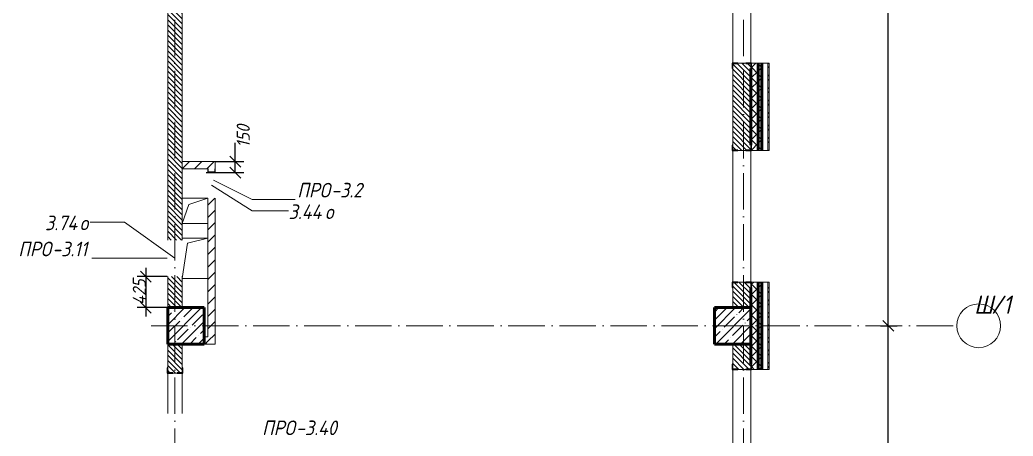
# Model space of a CAD drawing. Header units: millimetres. Extents: x -401725 to 250493, y 305116 to 802890.
# Drawn here: x 235908 to 249532, y 348006 to 353709 of the extents above; entities that cross this region are included whole.
import ezdxf

# ---------------------------------------------------------------- set-up
doc = ezdxf.new("R2010")
doc.units = ezdxf.units.MM
doc.linetypes.add('50_200_ШТРИХ_1Т_ш5_п1_п1_', pattern=[700, 500, -100, 0, -100])
for name, color, linetype, lineweight in [('A-____-____-DIMS', 7, 'Continuous', 9), ('A-FLOR-____-OTLN', 7, 'Continuous', 9), ('A-GENM-____-IDEN', 7, 'Continuous', 9), ('A-GENM-____-MCUT', 7, 'Continuous', 25), ('A-GENM-____-OTLN', 7, 'Continuous', 9), ('A-GENM-____-OTLN-1', 7, 'Continuous', 25), ('A-GLAZ-____-IDEN', 7, 'Continuous', 9), ('A-WALL-____-MCUT-2', 7, 'Continuous', 50), ('A-WALL-____-MCUT-3', 7, 'Continuous', 9), ('A-WALL-____-OTLN', 7, 'Continuous', 9), ('A-WALL-____-PATT-1', 7, 'Continuous', 9), ('A-WALL-FNSH-MCUT-1', 7, 'Continuous', 9), ('I-WALL-____-OTLN', 7, 'Continuous', 9), ('S-COLS-____-MCUT', 7, 'Continuous', 50), ('S-COLS-____-OTLN', 7, 'Continuous', 9), ('S-GRID-____-IDEN', 7, 'Continuous', 9), ('S-GRID-____-OTLN-1', 7, '50_200_ШТРИХ_1Т_ш5_п1_п1_', 9)]:
    doc.layers.add(name, color=color, linetype=linetype, lineweight=lineweight)
doc.styles.add('ISOCPEUR_I', font='isocpeui.ttf', dxfattribs={"width": 0.9, "height": 2.5})
doc.styles.add('ISOCPEUR_I_10', font='isocpeui.ttf', dxfattribs={"width": 0.9, "height": 180})
doc.styles.add('ISOCPEUR_I_9', font='isocpeui.ttf', dxfattribs={"width": 0.9, "height": 250})
doc.dimstyles.new('ISO-1_8_0_9К_СРЕДНИЙ_Кладочные_3', dxfattribs={"dimscale": 304.8, "dimtxt": 179.276612, "dimasz": 0.492126, "dimexe": 0.393701, "dimexo": 0, "dimgap": 0, "dimtad": 1, "dimdec": 3, "dimrnd": 0.001, "dimdsep": 46, "dimtxsty": 'ISOCPEUR_I_10', "dimblk1": 'OBLIQUE', "dimblk2": 'OBLIQUE', "dimsah": 1, "dimcen": 0.09, "dimdle": 0.393701, "dimazin": 0, "dimtfac": 1, "dimtdec": 4, "dimtix": 1, "dimtmove": 0, "dimatfit": 3, "dimfxl": 1, "dimtvp": 1, "dimtolj": 1, "dimtzin": 0, "dimarcsym": 2})
doc.dimstyles.new('ISO-1_8_0_9К_СРЕДНИЙ_Кладочные_4', dxfattribs={"dimscale": 304.8, "dimtxt": 179.276612, "dimasz": 0.492126, "dimexe": 0.393701, "dimexo": 0, "dimgap": 0, "dimtad": 1, "dimdec": 3, "dimrnd": 0.001, "dimdsep": 46, "dimtxsty": 'ISOCPEUR_I_10', "dimblk1": 'OBLIQUE', "dimblk2": 'OBLIQUE', "dimsah": 1, "dimcen": 0.09, "dimdle": 0.393701, "dimazin": 0, "dimtfac": 1, "dimtdec": 4, "dimtix": 1, "dimtmove": 1, "dimatfit": 3, "dimfxl": 1, "dimtvp": 1, "dimtolj": 1, "dimtzin": 0, "dimarcsym": 2})
doc.dimstyles.new('ISO-2_5_0_9К_БОЛЬШОЙ_ОСИ', dxfattribs={"dimscale": 304.8, "dimtxt": 248.995294, "dimasz": 0.492126, "dimexe": 0.393701, "dimexo": 0, "dimgap": 0, "dimtad": 1, "dimdec": 0, "dimzin": 0, "dimdsep": 46, "dimtxsty": 'ISOCPEUR_I', "dimblk1": 'OBLIQUE', "dimblk2": 'OBLIQUE', "dimsah": 1, "dimcen": 0.09, "dimdle": 0.393701, "dimazin": 0, "dimtfac": 1, "dimtdec": 4, "dimtix": 1, "dimtmove": 0, "dimatfit": 3, "dimfxl": 1, "dimtvp": 1, "dimtolj": 1, "dimtzin": 0, "dimarcsym": 2})
pattern_1 = [(45, (144685.44, 312186.37), (-70.71068, 70.71068), []), (135, (144685.44, 312186.37), (-70.71068, -70.71068), [])]
pattern_2 = [(135, (144685.44, 312186.367), (-35.35534, -35.35534), [])]
pattern_3 = [(45, (144685.44, 312186.37), (-84.85281, 84.85281), [])]

# ---------------------------------------------------------------- blocks, each defined once
blk = doc.blocks.new('BSC_Колонна _Прямоугольная - 500х500-V35-АР1_План отверстий 3 этажа в осях 1-64_А-ГГ')
at = {"layer": 'S-COLS-____-OTLN'}
h = blk.add_hatch(dxfattribs=at)
h.set_pattern_fill('FP_72', color=256, style=0, pattern_type=2)
h.set_pattern_definition([(45, (-101000, -37331.04), (-114.04925, 114.04925), []), (45, (-100885.95, -37331.04), (-114.04925, 114.04925), [201.613, -40.323, 3.353, -36.97])])
h.paths.add_polyline_path([(-250, -250), (250, -250), (250, 250), (-250, 250)], flags=0)
at = {"layer": 'S-COLS-____-MCUT'}
for p, q in [((250, 250), (-250, 250)), ((-250, 250), (-250, -250)), ((250, -250), (250, 250)), ((-250, -250), (250, -250))]:
    blk.add_line(p, q, dxfattribs=at)
blk = doc.blocks.new('BSC_Колонна _Прямоугольная - 500х500-V36-АР1_План отверстий 3 этажа в осях 1-64_А-ГГ')
at = {"layer": 'S-COLS-____-OTLN'}
h = blk.add_hatch(dxfattribs=at)
h.set_pattern_fill('FP_73', color=256, style=0, pattern_type=2)
h.set_pattern_definition([(45, (-93500, -37331.04), (-114.04925, 114.04925), []), (45, (-93385.95, -37331.04), (-114.04925, 114.04925), [201.613, -40.323, 3.353, -36.97])])
h.paths.add_polyline_path([(-250, -250), (250, -250), (250, 250), (-250, 250)], flags=0)
at = {"layer": 'S-COLS-____-MCUT'}
for p, q in [((250, 250), (-250, 250)), ((-250, 250), (-250, -250)), ((250, -250), (250, 250)), ((-250, -250), (250, -250))]:
    blk.add_line(p, q, dxfattribs=at)
blk = doc.blocks.new('Фахверк_СКБ_Уголок - 250_2700-27497298-АР1_План отверстий 3 этажа в осях 1-64_А-ГГ')
at = {"layer": 'A-GENM-____-MCUT'}
for p, q in [((200, 181), (125, 181)), ((125, 181), (125, 106)), ((131, 106), (131, 175)), ((131, 175), (200, 175)), ((200, 175), (200, 181)), ((125, 106), (131, 106)), ((131, -6), (125, -6)), ((125, -6), (125, -81)), ((125, -81), (200, -81)), ((131, -75), (131, -6)), ((200, -75), (131, -75)), ((200, -81), (200, -75))]:
    blk.add_line(p, q, dxfattribs=at)
blk = doc.blocks.new('Фахверк_СКБ_Уголок - 200_3960-28268576-АР1_План отверстий 3 этажа в осях 1-64_А-ГГ')
at = {"layer": 'A-GENM-____-MCUT'}
for p, q in [((200, 156), (125, 156)), ((125, 156), (125, 81)), ((131, 81), (131, 150)), ((131, 150), (200, 150)), ((200, 150), (200, 156)), ((125, 81), (131, 81)), ((131, 19), (125, 19)), ((125, 19), (125, -56)), ((131, -50), (131, 19)), ((125, -56), (200, -56)), ((200, -50), (131, -50)), ((200, -56), (200, -50))]:
    blk.add_line(p, q, dxfattribs=at)
blk = doc.blocks.new('AR_Отверстие прямоугольное _в плите_ - AR_Отверстие прямоугольное _в плите_-30552844-АР1_План отверстий 3 этажа в осях 1-64_А-ГГ')
at = {"layer": 'A-GENM-____-OTLN'}
for p, q in [((175, 175), (-175, 175)), ((-87, 87), (175, 175)), ((-175, -175), (-87, 87)), ((-175, -175), (175, -175))]:
    blk.add_line(p, q, dxfattribs=at)
blk = doc.blocks.new('AR_Отверстие прямоугольное _в плите_ - AR_Отверстие прямоугольное _в плите_-30552585-АР1_План отверстий 3 этажа в осях 1-64_А-ГГ')
at = {"layer": 'A-GENM-____-OTLN'}
for p, q in [((175, 275), (-175, 275)), ((-105, 205), (175, 275)), ((-175, -275), (-105, 205)), ((-175, -275), (175, -275))]:
    blk.add_line(p, q, dxfattribs=at)
blk = doc.blocks.new('154_Фахверк_СКБ_Швеллер - Тип_100_3960_зеркало-28515619-АР1_План отверстий 3 этажа в осях 1-64_А-ГГ')
at = {"layer": 'A-GENM-____-MCUT'}
for p, q in [((175, 50), (125, 50)), ((125, 50), (125, -50)), ((128, 47), (175, 47)), ((128, -47), (128, 47)), ((175, 47), (175, 50)), ((125, -50), (175, -50)), ((175, -47), (128, -47)), ((175, -50), (175, -47))]:
    blk.add_line(p, q, dxfattribs=at)
blk = doc.blocks.new('Ось сетки - Круг_Ø6_00__ISO-2_5_0_9K_-25732049-АР1_План отверстий 3 этажа в осях 1-64_А-ГГ')
at = {"layer": 'S-GRID-____-IDEN'}
blk.add_circle((0, 0), 3, dxfattribs=at)
blk = doc.blocks.new('_Oblique')
at = {"color": 0, "linetype": 'ByBlock', "lineweight": -2}
blk.add_line((-0.5, -0.5), (0.5, 0.5), dxfattribs=at)
blk = doc.blocks.new('*D10168')
at = {"layer": 'A-____-____-DIMS', "color": 0, "lineweight": -2, "transparency": 16777216}
for p, q in [((247820, 346397), (247820, 349637)), ((247714, 349517), (247940, 349517)), ((247714, 346517), (247940, 346517))]:
    blk.add_line(p, q, dxfattribs=at)
at = {"layer": 'Defpoints', "color": 0, "transparency": 16777216}
for p in [(247714, 349517), (247820, 349517), (247714, 346517)]:
    blk.add_point(p, dxfattribs=at)
at = {"layer": 'A-____-____-DIMS', "color": 0, "lineweight": -2, "transparency": 16777216, "xscale": 150, "yscale": 150, "zscale": 150}
for p, rotation in [((247820, 349517), 90), ((247820, 346517), 270)]:
    blk.add_blockref('_Oblique', p, dxfattribs=dict(at, rotation=rotation))
at = {"layer": 'A-____-____-DIMS', "color": 0, "transparency": 16777216, "insert": (247818, 348017), "char_height": 2.5, "width": 758.48, "attachment_point": 5, "rotation": 90, "style": 'ISOCPEUR_I'}
blk.add_mtext('\\A1;3000', dxfattribs=at)
blk = doc.blocks.new('*D10169')
at = {"layer": 'A-____-____-DIMS', "color": 0, "lineweight": -2, "transparency": 16777216}
for p, q in [((247820, 349397), (247820, 355137)), ((247714, 355017), (247940, 355017)), ((247714, 349517), (247940, 349517))]:
    blk.add_line(p, q, dxfattribs=at)
at = {"layer": 'Defpoints', "color": 0, "transparency": 16777216}
for p in [(247714, 355017), (247820, 355017), (247714, 349517)]:
    blk.add_point(p, dxfattribs=at)
at = {"layer": 'A-____-____-DIMS', "color": 0, "lineweight": -2, "transparency": 16777216, "xscale": 150, "yscale": 150, "zscale": 150}
for p, rotation in [((247820, 355017), 90), ((247820, 349517), 270)]:
    blk.add_blockref('_Oblique', p, dxfattribs=dict(at, rotation=rotation))
at = {"layer": 'A-____-____-DIMS', "color": 0, "transparency": 16777216, "insert": (247818, 352267), "char_height": 2.5, "width": 758.48, "attachment_point": 5, "rotation": 90, "style": 'ISOCPEUR_I'}
blk.add_mtext('\\A1;5500', dxfattribs=at)
blk = doc.blocks.new('*D10073')
at = {"layer": 'A-____-____-DIMS', "color": 0, "lineweight": -2, "transparency": 16777216}
for p, q in [((237636, 350312), (237636, 349647)), ((237929, 350192), (237516, 350192)), ((237935, 349767), (237516, 349767))]:
    blk.add_line(p, q, dxfattribs=at)
at = {"layer": 'Defpoints', "color": 0, "transparency": 16777216}
for p in [(237929, 350192), (237636, 349767), (237935, 349767)]:
    blk.add_point(p, dxfattribs=at)
at = {"layer": 'A-____-____-DIMS', "color": 0, "lineweight": -2, "transparency": 16777216, "xscale": 150, "yscale": 150, "zscale": 150}
for p, rotation in [((237636, 350192), 90), ((237636, 349767), 270)]:
    blk.add_blockref('_Oblique', p, dxfattribs=dict(at, rotation=rotation))
at = {"layer": 'A-____-____-DIMS', "color": 0, "transparency": 16777216, "insert": (237546, 349980), "char_height": 180, "width": 426.13, "attachment_point": 5, "rotation": 90, "style": 'ISOCPEUR_I_10'}
blk.add_mtext('\\A1;425', dxfattribs=at)
blk = doc.blocks.new('*D10077')
at = {"layer": 'A-____-____-DIMS', "color": 0, "lineweight": -2, "transparency": 16777216}
for p, q in [((238862, 351767), (238862, 352025)), ((238862, 351617), (238862, 351887)), ((238585, 351767), (238982, 351767)), ((238463, 351617), (238982, 351617))]:
    blk.add_line(p, q, dxfattribs=at)
at = {"layer": 'Defpoints', "color": 0, "transparency": 16777216}
for p in [(238585, 351767), (238463, 351617), (238862, 351617)]:
    blk.add_point(p, dxfattribs=at)
at = {"layer": 'A-____-____-DIMS', "color": 0, "lineweight": -2, "transparency": 16777216, "xscale": 150, "yscale": 150, "zscale": 150}
for p, rotation in [((238862, 351767), 90), ((238862, 351617), 270)]:
    blk.add_blockref('_Oblique', p, dxfattribs=dict(at, rotation=rotation))
at = {"layer": 'A-____-____-DIMS', "color": 0, "transparency": 16777216, "insert": (238882, 351961), "char_height": 180, "width": 368.21, "attachment_point": 1, "rotation": 90, "line_spacing_factor": 1.149209, "style": 'ISOCPEUR_I_10'}
blk.add_mtext('\\A1;150', dxfattribs=at)

msp = doc.modelspace()

# ---------------------------------------------------------------- hatches: boundary and pattern name
at = {"layer": 'A-WALL-____-PATT-1'}
h = msp.add_hatch(dxfattribs=at)
h.set_pattern_fill('FP_1', color=256, style=0, pattern_type=2)
h.set_pattern_definition(pattern_1)
h.paths.add_polyline_path([(246035.4376, 310167.4093), (246035.4376, 311117.4093), (245941.4376, 311117.4093), (245941.4376, 311042.4093), (245935.4376, 311042.4093), (245935.4376, 310167.4093)], flags=0)
h.paths.add_polyline_path([(245941.4376, 312917.4093), (246035.4376, 312917.4093), (246035.4376, 314117.4093), (245941.4376, 314117.4093), (245941.4376, 314042.4093), (245935.4376, 314042.4093), (245935.4376, 312992.4093), (245941.4376, 312992.4093), (245941.4376, 312920.4207)], flags=0)
h.paths.add_polyline_path([(246035.4376, 315917.4093), (246035.4376, 317117.4093), (245941.4376, 317117.4093), (245941.4376, 317042.4093), (245935.4376, 317042.4093), (245935.4376, 315992.4093), (245941.4376, 315992.4093), (245941.4376, 315917.4093)], flags=0)
h.paths.add_polyline_path([(246035.4376, 318917.4093), (246035.4376, 320117.4093), (245941.4376, 320117.4093), (245941.4376, 320042.4093), (245935.4376, 320042.4093), (245935.4376, 318992.4093), (245941.4376, 318992.4093), (245941.4376, 318917.4093)], flags=0)
h.paths.add_polyline_path([(245941.4376, 321917.4093), (246035.4376, 321917.4093), (246035.4376, 323117.4093), (245941.4376, 323117.4093), (245941.4376, 323042.4093), (245935.4376, 323042.4093), (245935.4376, 321992.4093), (245941.4376, 321992.4093), (245941.4376, 321923.4093)], flags=0)
h.paths.add_polyline_path([(245941.4376, 327917.4093), (246035.4376, 327917.4093), (246035.4376, 329117.4093), (245941.4376, 329117.4093), (245941.4376, 329042.4093), (245935.4376, 329042.4093), (245935.4376, 327992.4093), (245941.4376, 327992.4093), (245941.4376, 327923.4093)], flags=0)
h.paths.add_polyline_path([(245941.4376, 330917.4093), (246035.4376, 330917.4093), (246035.4376, 332117.4093), (245941.4376, 332117.4093), (245941.4376, 332042.4093), (245935.4376, 332042.4093), (245935.4376, 330992.4093), (245941.4376, 330992.4093), (245941.4376, 330923.4093)], flags=0)
h.paths.add_polyline_path([(246035.4376, 333917.4093), (246035.4376, 335117.4093), (245941.4376, 335117.4093), (245941.4376, 335042.4093), (245935.4376, 335042.4093), (245935.4376, 333992.4093), (245941.4376, 333992.4093), (245941.4376, 333917.4093)], flags=0)
h.paths.add_polyline_path([(245941.4376, 336917.4093), (246035.4376, 336917.4093), (246035.4376, 338117.4093), (245941.4376, 338117.4093), (245941.4376, 338042.4093), (245935.4376, 338042.4093), (245935.4376, 336992.4093), (245941.4376, 336992.4093), (245941.4376, 336923.4093)], flags=0)
h.paths.add_polyline_path([(246035.4376, 339917.4093), (246035.4376, 341117.4093), (245941.4376, 341117.4093), (245941.4376, 341042.4093), (245935.4376, 341042.4093), (245935.4376, 339992.4093), (245941.4376, 339992.4093), (245941.4376, 339917.4093)], flags=0)
h.paths.add_polyline_path([(246035.4376, 345917.4093), (246035.4376, 347117.4093), (245941.4376, 347117.4093), (245941.4376, 347042.4093), (245935.4376, 347042.4093), (245935.4376, 345992.4093), (245941.4376, 345992.4093), (245941.4376, 345917.4093)], flags=0)
h.paths.add_polyline_path([(245941.4376, 348917.4093), (246035.4376, 348917.4093), (246035.4376, 350117.4093), (245941.4376, 350117.4093), (245941.4376, 350042.4093), (245935.4376, 350042.4093), (245935.4376, 348992.4093), (245941.4376, 348992.4093), (245941.4376, 348923.4093)], flags=0)
h.paths.add_polyline_path([(246035.4376, 351917.4093), (246035.4376, 353117.4093), (245941.4376, 353117.4093), (245941.4376, 353042.4093), (245935.4376, 353042.4093), (245935.4376, 351992.4093), (245941.4376, 351992.4093), (245941.4376, 351917.4093)], flags=0)
h.paths.add_polyline_path([(246035.4376, 357917.4093), (246035.4376, 358982.4093), (245935.4376, 358982.4093), (245935.4376, 357992.4093), (245941.4376, 357992.4093), (245941.4376, 357917.4093)], flags=0)
h = msp.add_hatch(dxfattribs=at)
h.set_pattern_fill('FP_1', color=256, style=0, pattern_type=2)
h.set_pattern_definition(pattern_1)
h.paths.add_polyline_path([(246035.4376, 310117.4093), (246085.4376, 310117.4093), (246085.4376, 311117.4093), (246035.4376, 311117.4093), (246035.4376, 310167.4093)], flags=0)
h.paths.add_polyline_path([(246035.4376, 312917.4093), (246085.4376, 312917.4093), (246085.4376, 314117.4093), (246035.4376, 314117.4093), (246035.4376, 312920.4207)], flags=0)
h.paths.add_polyline_path([(246085.4376, 315917.4093), (246085.4376, 317117.4093), (246035.4376, 317117.4093), (246035.4376, 315917.4093)], flags=0)
h.paths.add_polyline_path([(246085.4376, 318917.4093), (246085.4376, 320117.4093), (246035.4376, 320117.4093), (246035.4376, 318917.4093)], flags=0)
h.paths.add_polyline_path([(246035.4376, 321917.4093), (246085.4376, 321917.4093), (246085.4376, 323117.4093), (246035.4376, 323117.4093), (246035.4376, 322380.7548)], flags=0)
h.paths.add_polyline_path([(246035.4376, 327917.4093), (246085.4376, 327917.4093), (246085.4376, 329117.4093), (246035.4376, 329117.4093), (246035.4376, 328400.9674)], flags=0)
h.paths.add_polyline_path([(246085.4376, 330917.4093), (246085.4376, 332117.4093), (246035.4376, 332117.4093), (246035.4376, 330917.4093)], flags=0)
h.paths.add_polyline_path([(246085.4376, 333917.4093), (246085.4376, 335117.4093), (246035.4376, 335117.4093), (246035.4376, 333917.4093)], flags=0)
h.paths.add_polyline_path([(246035.4376, 336917.4093), (246085.4376, 336917.4093), (246085.4376, 338117.4093), (246035.4376, 338117.4093), (246035.4376, 337001.2712)], flags=0)
h.paths.add_polyline_path([(246035.4376, 339917.4093), (246085.4376, 339917.4093), (246085.4376, 341117.4093), (246035.4376, 341117.4093), (246035.4376, 340441.3927)], flags=0)
h.paths.add_polyline_path([(246035.4376, 345917.4093), (246085.4376, 345917.4093), (246085.4376, 347117.4093), (246035.4376, 347117.4093), (246035.4376, 346461.6053)], flags=0)
h.paths.add_polyline_path([(246085.4376, 348917.4093), (246085.4376, 350117.4093), (246035.4376, 350117.4093), (246035.4376, 348917.4093)], flags=0)
h.paths.add_polyline_path([(246035.4376, 351917.4093), (246085.4376, 351917.4093), (246085.4376, 353117.4093), (246035.4376, 353117.4093), (246035.4376, 352481.818)], flags=0)
h.paths.add_polyline_path([(246035.4376, 357917.4093), (246085.4376, 357917.4093), (246085.4376, 358982.4093), (246035.4376, 358982.4093), (246035.4376, 358502.0306)], flags=0)
h = msp.add_hatch(dxfattribs=at)
h.set_pattern_fill('FP_3', color=256, style=0, pattern_type=2)
h.set_pattern_definition([(45, (144685.44, 312186.37), (-85.53659, 85.53659), []), (45, (144742.46, 312186.37), (-85.53659, 85.53659), [])])
h.paths.add_polyline_path([(246165.4376, 310017.4093), (246185.4376, 310017.4093), (246185.4376, 311117.4093), (246165.4376, 311117.4093), (246165.4376, 310037.4093)], flags=0)
h.paths.add_polyline_path([(246185.4376, 312917.4093), (246185.4376, 314117.4093), (246165.4376, 314117.4093), (246165.4376, 312917.4093)], flags=0)
h.paths.add_polyline_path([(246165.4376, 315917.4093), (246185.4376, 315917.4093), (246185.4376, 317117.4093), (246165.4376, 317117.4093), (246165.4376, 316360.5422)], flags=0)
h.paths.add_polyline_path([(246165.4376, 318917.4093), (246185.4376, 318917.4093), (246185.4376, 320117.4093), (246165.4376, 320117.4093), (246165.4376, 318940.6333)], flags=0)
h.paths.add_polyline_path([(246185.4376, 321917.4093), (246185.4376, 323117.4093), (246165.4376, 323117.4093), (246165.4376, 321917.4093)], flags=0)
h.paths.add_polyline_path([(246185.4376, 327917.4093), (246185.4376, 329117.4093), (246165.4376, 329117.4093), (246165.4376, 327917.4093)], flags=0)
h.paths.add_polyline_path([(246185.4376, 330917.4093), (246185.4376, 332117.4093), (246165.4376, 332117.4093), (246165.4376, 330917.4093)], flags=0)
h.paths.add_polyline_path([(246185.4376, 333917.4093), (246185.4376, 335117.4093), (246165.4376, 335117.4093), (246165.4376, 333917.4093)], flags=0)
h.paths.add_polyline_path([(246165.4376, 336917.4093), (246185.4376, 336917.4093), (246185.4376, 338117.4093), (246165.4376, 338117.4093), (246165.4376, 337001.2712)], flags=0)
h.paths.add_polyline_path([(246185.4376, 339917.4093), (246185.4376, 341117.4093), (246165.4376, 341117.4093), (246165.4376, 339917.4093)], flags=0)
h.paths.add_polyline_path([(246185.4376, 345917.4093), (246185.4376, 347117.4093), (246165.4376, 347117.4093), (246165.4376, 345917.4093)], flags=0)
h.paths.add_polyline_path([(246165.4376, 348917.4093), (246185.4376, 348917.4093), (246185.4376, 350117.4093), (246165.4376, 350117.4093), (246165.4376, 349041.6964)], flags=0)
h.paths.add_polyline_path([(246185.4376, 351917.4093), (246185.4376, 353117.4093), (246165.4376, 353117.4093), (246165.4376, 351917.4093)], flags=0)
h.paths.add_polyline_path([(246185.4376, 357917.4093), (246185.4376, 358982.4093), (246165.4376, 358982.4093), (246165.4376, 357917.4093)], flags=0)
h = msp.add_hatch(dxfattribs=at)
h.set_pattern_fill('FP_6', color=256, style=0, pattern_type=2)
h.set_pattern_definition(pattern_2)
h.paths.add_polyline_path([(238135.4376, 349767.4093), (238135.4376, 350192.4093), (237935.4376, 350192.4093), (237935.4376, 349767.4093)], flags=0)
h.paths.add_polyline_path([(238135.4376, 350692.4093), (238135.4376, 354617.4093), (237935.4376, 354617.4093), (237935.4376, 350692.4093)], flags=0)
h = msp.add_hatch(dxfattribs=at)
h.set_pattern_fill('FP_6', color=256, style=0, pattern_type=2)
h.set_pattern_definition(pattern_2)
h.paths.add_polyline_path([(245685.4376, 349767.4093), (245935.4376, 349767.4093), (245935.4376, 350111.4093), (245866.4376, 350111.4093), (245866.4376, 350117.4093), (245754.4376, 350117.4093), (245754.4376, 350111.4093), (245685.4376, 350111.4093), (245685.4376, 350042.4093)], flags=0)
h.paths.add_polyline_path([(245754.4376, 351917.4093), (245866.4376, 351917.4093), (245866.4376, 351923.4093), (245935.4376, 351923.4093), (245935.4376, 353111.4093), (245866.4376, 353111.4093), (245866.4376, 353117.4093), (245754.4376, 353117.4093), (245754.4376, 353111.4093), (245685.4376, 353111.4093), (245685.4376, 351923.4093), (245754.4376, 351923.4093)], flags=0)
h = msp.add_hatch(dxfattribs=at)
h.set_pattern_fill('FP_4', color=256, style=0, pattern_type=2)
h.set_pattern_definition(pattern_3)
h.paths.add_polyline_path([(238485.4376, 351667.4093), (238485.4376, 351767.4093), (238135.4376, 351767.4093), (238135.4376, 351667.4093)], flags=0)
h = msp.add_hatch(dxfattribs=at)
h.set_pattern_fill('FP_4', color=256, style=0, pattern_type=2)
h.set_pattern_definition(pattern_3)
h.paths.add_polyline_path([(238585.4376, 349267.4093), (238585.4376, 351267.4093), (238485.4376, 351267.4093), (238485.4376, 349267.4093)], flags=0)
h.paths.add_polyline_path([(238579.3126, 351620.4093), (238582.4376, 351620.4093), (238582.4376, 351667.4093), (238585.4376, 351667.4093), (238585.4376, 351767.4093), (238485.4376, 351767.4093), (238485.4376, 351667.4093), (238488.4376, 351667.4093), (238488.4376, 351620.4093)], flags=0)
h = msp.add_hatch(dxfattribs=at)
h.set_pattern_fill('FP_4', color=256, style=0, pattern_type=2)
h.set_pattern_definition(pattern_3)
h.paths.add_polyline_path([(238485.4376, 349267.4093), (238485.4376, 349367.4093), (238435.4376, 349367.4093), (238435.4376, 349267.4093)], flags=0)
h = msp.add_hatch(dxfattribs=at)
h.set_pattern_fill('FP_6', color=256, style=0, pattern_type=2)
h.set_pattern_definition(pattern_2)
h.paths.add_polyline_path([(237935.4376, 346767.4093), (238135.4376, 346767.4093), (238135.4376, 347161.4093), (238066.4376, 347161.4093), (238066.4376, 347167.4093), (238004.4376, 347167.4093), (238004.4376, 347161.4093), (237935.4376, 347161.4093), (237935.4376, 347092.4093)], flags=0)
h.paths.add_polyline_path([(238066.4376, 348867.4093), (238066.4376, 348873.4093), (238135.4376, 348873.4093), (238135.4376, 349267.4093), (237935.4376, 349267.4093), (237935.4376, 348873.4093), (238004.4376, 348873.4093), (238004.4376, 348867.4093)], flags=0)
h = msp.add_hatch(dxfattribs=at)
h.set_pattern_fill('FP_6', color=256, style=0, pattern_type=2)
h.set_pattern_definition(pattern_2)
h.paths.add_polyline_path([(245866.4376, 346767.4093), (245935.4376, 346767.4093), (245935.4376, 347111.4093), (245866.4376, 347111.4093), (245866.4376, 347117.4093), (245754.4376, 347117.4093), (245754.4376, 347111.4093), (245685.4376, 347111.4093), (245685.4376, 346767.4093)], flags=0)
h.paths.add_polyline_path([(245866.4376, 348917.4093), (245866.4376, 348923.4093), (245935.4376, 348923.4093), (245935.4376, 349267.4093), (245685.4376, 349267.4093), (245685.4376, 348923.4093), (245754.4376, 348923.4093), (245754.4376, 348917.4093)], flags=0)

# ---------------------------------------------------------------- linework, layer by layer
at = {"layer": 'A-FLOR-____-OTLN'}
for p, q in [((238135.4376, 351267.4093), (238485.4376, 351267.4093)), ((238485.4376, 350917.4093), (238135.4376, 350917.4093)), ((238135.4376, 350717.4093), (238485.4376, 350717.4093)), ((238485.4376, 350167.4093), (238135.4376, 350167.4093))]:
    msp.add_line(p, q, dxfattribs=at)
at = {"layer": 'A-GENM-____-IDEN'}
for p, q in [((238563.1432, 351514.8002), (239094.351, 351248.3948)), ((239094.351, 351248.3948), (239683.521, 351248.3948)), ((237929.4376, 350442.4093), (236893.2238, 350442.4093))]:
    msp.add_line(p, q, dxfattribs=at)
at = {"layer": 'A-GLAZ-____-IDEN'}
for p, q in [((238535.4376, 351442.4093), (239094.351, 351092.3631)), ((239094.351, 351092.3631), (239593.8643, 351092.3631)), ((237343.5927, 350939.2493), (236871.957, 350939.2493)), ((238035.4376, 350442.4093), (237343.5927, 350939.2493))]:
    msp.add_line(p, q, dxfattribs=at)
at = {"layer": 'A-WALL-____-MCUT-2'}
for p, q in [((245935.4376, 353042.4093), (245935.4376, 351992.4093)), ((246035.4376, 351917.4093), (246035.4376, 353117.4093)), ((246085.4376, 351917.4093), (246085.4376, 353117.4093)), ((245935.4376, 350042.4093), (245935.4376, 349767.4093)), ((246035.4376, 348917.4093), (246035.4376, 350117.4093)), ((246085.4376, 348917.4093), (246085.4376, 350117.4093)), ((245935.4376, 349267.4093), (245935.4376, 348992.4093))]:
    msp.add_line(p, q, dxfattribs=at)
at = {"layer": 'A-WALL-____-MCUT-3'}
for p, q in [((237935.4376, 354617.4093), (237935.4376, 350692.4093)), ((238135.4376, 350692.4093), (238135.4376, 354617.4093)), ((245685.4376, 353042.4093), (245685.4376, 351992.4093)), ((245866.4376, 353117.4093), (245754.4376, 353117.4093)), ((246165.4376, 353117.4093), (245941.4376, 353117.4093)), ((246165.4376, 351917.4093), (246165.4376, 353117.4093)), ((245754.4376, 351917.4093), (245866.4376, 351917.4093)), ((245941.4376, 351917.4093), (246165.4376, 351917.4093)), ((237935.4376, 350192.4093), (237935.4376, 349767.4093)), ((238135.4376, 349767.4093), (238135.4376, 350192.4093)), ((245685.4376, 350042.4093), (245685.4376, 349767.4093)), ((245866.4376, 350117.4093), (245754.4376, 350117.4093)), ((246165.4376, 350117.4093), (245941.4376, 350117.4093)), ((246165.4376, 348917.4093), (246165.4376, 350117.4093)), ((237935.4376, 349267.4093), (237935.4376, 348942.4093)), ((238135.4376, 348942.4093), (238135.4376, 349267.4093)), ((245685.4376, 349267.4093), (245685.4376, 348992.4093)), ((245754.4376, 348917.4093), (245866.4376, 348917.4093)), ((245941.4376, 348917.4093), (246165.4376, 348917.4093)), ((238004.4376, 348867.4093), (238066.4376, 348867.4093))]:
    msp.add_line(p, q, dxfattribs=at)
at = {"layer": 'A-WALL-____-OTLN'}
for p, q in [((245685.4376, 353117.4093), (245685.4376, 354617.4093)), ((245935.4376, 353117.4093), (245935.4376, 354617.4093)), ((245935.4376, 354617.4093), (245935.4376, 353117.4093)), ((245685.4376, 350117.4093), (245685.4376, 351917.4093)), ((245935.4376, 350117.4093), (245935.4376, 351917.4093)), ((245935.4376, 351917.4093), (245935.4376, 350117.4093)), ((245685.4376, 347117.4093), (245685.4376, 348917.4093)), ((245935.4376, 347117.4093), (245935.4376, 348917.4093)), ((245935.4376, 348917.4093), (245935.4376, 347117.4093))]:
    msp.add_line(p, q, dxfattribs=at)
at = {"layer": 'A-WALL-FNSH-MCUT-1'}
for p, q in [((246185.4376, 353117.4093), (246165.4376, 353117.4093)), ((246165.4376, 353117.4093), (246165.4376, 351917.4093)), ((246185.4376, 351917.4093), (246185.4376, 353117.4093)), ((246165.4376, 351917.4093), (246185.4376, 351917.4093)), ((238585.4376, 351767.4093), (238135.4376, 351767.4093)), ((238135.4376, 351667.4093), (238485.4376, 351667.4093)), ((238585.4376, 351667.4093), (238585.4376, 351767.4093)), ((238485.4376, 351267.4093), (238485.4376, 349367.4093)), ((238585.4376, 349267.4093), (238585.4376, 351267.4093)), ((246185.4376, 350117.4093), (246165.4376, 350117.4093)), ((246165.4376, 350117.4093), (246165.4376, 348917.4093)), ((246185.4376, 348917.4093), (246185.4376, 350117.4093)), ((238485.4376, 349367.4093), (238435.4376, 349367.4093)), ((238435.4376, 349267.4093), (238585.4376, 349267.4093)), ((246165.4376, 348917.4093), (246185.4376, 348917.4093))]:
    msp.add_line(p, q, dxfattribs=at)
at = {"layer": 'I-WALL-____-OTLN'}
for p, q in [((237935.4376, 348317.4093), (237935.4376, 348867.4093)), ((238135.4376, 348867.4093), (238135.4376, 348317.4093))]:
    msp.add_line(p, q, dxfattribs=at)
at = {"layer": 'S-GRID-____-OTLN-1'}
for p, q in [((238035.4376, 307703.761), (238035.4376, 362067.327)), ((245835.4376, 307703.761), (245835.4376, 362067.327)), ((237706.702, 349517.4093), (248759.8442, 349517.4093))]:
    msp.add_line(p, q, dxfattribs=at)

# ---------------------------------------------------------------- block references
at = {"layer": 'A-GENM-____-OTLN'}
for name, p in [('AR_Отверстие прямоугольное _в плите_ - AR_Отверстие прямоугольное _в плите_-30552844-АР1_План отверстий 3 этажа в осях 1-64_А-ГГ', (238310.4376, 351092.4093)), ('AR_Отверстие прямоугольное _в плите_ - AR_Отверстие прямоугольное _в плите_-30552585-АР1_План отверстий 3 этажа в осях 1-64_А-ГГ', (238310.4376, 350442.4093))]:
    msp.add_blockref(name, p, dxfattribs=at)
at = {"layer": 'A-GENM-____-OTLN-1'}
for name, p, rotation in [('Фахверк_СКБ_Уголок - 250_2700-27497298-АР1_План отверстий 3 этажа в осях 1-64_А-ГГ', (245760.4376, 353242.4093), 269.9999999999999), ('Фахверк_СКБ_Уголок - 250_2700-27497298-АР1_План отверстий 3 этажа в осях 1-64_А-ГГ', (245860.4376, 351792.4093), 89.9999999999999), ('154_Фахверк_СКБ_Швеллер - Тип_100_3960_зеркало-28515619-АР1_План отверстий 3 этажа в осях 1-64_А-ГГ', (238535.4376, 351492.4093), 90), ('Фахверк_СКБ_Уголок - 250_2700-27497298-АР1_План отверстий 3 этажа в осях 1-64_А-ГГ', (245760.4376, 350242.4093), 269.9999999999999), ('Фахверк_СКБ_Уголок - 200_3960-28268576-АР1_План отверстий 3 этажа в осях 1-64_А-ГГ', (238085.4376, 348742.4093), 89.9999999999999), ('Фахверк_СКБ_Уголок - 250_2700-27497298-АР1_План отверстий 3 этажа в осях 1-64_А-ГГ', (245860.4376, 348792.4093), 89.9999999999999)]:
    msp.add_blockref(name, p, dxfattribs=dict(at, rotation=rotation))
at = {"layer": 'S-COLS-____-OTLN'}
for name, p in [('BSC_Колонна _Прямоугольная - 500х500-V36-АР1_План отверстий 3 этажа в осях 1-64_А-ГГ', (238185.4376, 349517.4093)), ('BSC_Колонна _Прямоугольная - 500х500-V35-АР1_План отверстий 3 этажа в осях 1-64_А-ГГ', (245685.4376, 349517.4093))]:
    msp.add_blockref(name, p, dxfattribs=at)
at = {"layer": 'S-GRID-____-IDEN', "xscale": 99.99999999999993, "yscale": 99.99999999999993, "zscale": 99.99999999999993, "rotation": 269.9999999999995}
msp.add_blockref('Ось сетки - Круг_Ø6_00__ISO-2_5_0_9K_-25732049-АР1_План отверстий 3 этажа в осях 1-64_А-ГГ', (249059.8442, 349517.4093), dxfattribs=at)

# ---------------------------------------------------------------- texts
at = {"layer": 'A-GENM-____-IDEN', "char_height": 200, "attachment_point": 1, "style": 'ISOCPEUR_I_9'}
for s, insert, width in [('ПРО', (239713.1143, 351475.511), 562.784625), ('-3.2', (240177.4581, 351475.511), 548.35425), ('ПРО', (235886.5983, 350669.5255), 562.784625), ('-3.11', (236350.9421, 350669.5255), 620.506125), ('ПРО', (239230.6115, 348219.5255), 562.784625), ('-3.40', (239694.9552, 348219.5255), 735.949125)]:
    msp.add_mtext(s, dxfattribs=dict(at, insert=insert, width=width))
at = {"layer": 'A-GLAZ-____-IDEN', "char_height": 200, "attachment_point": 1, "style": 'ISOCPEUR_I_9'}
for s, insert, width in [('3.44', (239593.8643, 351179.9777), 606.07575), ('\\fISOCPEUR|b0|i1|c204|p34|;\\W.9;о', (240093.9268, 351179.9777), 158.734125), ('3.74', (236253.1065, 351026.8638), 577.215), ('\\fISOCPEUR|b0|i1|c204|p34|;\\W.9;о', (236729.3565, 351026.8638), 158.734125)]:
    msp.add_mtext(s, dxfattribs=dict(at, insert=insert, width=width))
at = {"layer": 'S-GRID-____-IDEN', "char_height": 250, "attachment_point": 1, "style": 'ISOCPEUR_I'}
for s, insert, width in [('\\fISOCPEUR|b0|i1|c204|p34|;\\W.9;Ш', (248997.0298, 349931.2955), 281.392312), ('/1', (249229.2017, 349931.2955), 346.329)]:
    msp.add_mtext(s, dxfattribs=dict(at, insert=insert, width=width))

# ---------------------------------------------------------------- dimensions: what is measured, and where the dimension line sits
at = {"layer": 'A-____-____-DIMS'}
for base, p1, p2, dimstyle, override, picture, middle in [((247819.6791, 355017.4093), (247713.6131, 349517.4093), (247713.6131, 355017.4093), 'ISO-2_5_0_9К_БОЛЬШОЙ_ОСИ', {"dimpost": '<>', "dimfxl": 5500}, '*D10169', (247818.4291, 352267.4093)), ((237636.4817, 349767.4093), (237929.4376, 350192.4093), (237935.4376, 349767.4093), 'ISO-1_8_0_9К_СРЕДНИЙ_Кладочные_4', {"dimpost": '<>', "dimfxl": 425.042351}, '*D10073', (237546.4817, 349979.9093)), ((247819.6791, 349517.4093), (247713.6131, 346517.4093), (247713.6131, 349517.4093), 'ISO-2_5_0_9К_БОЛЬШОЙ_ОСИ', {"dimpost": '<>', "dimfxl": 3000}, '*D10168', (247818.4291, 348017.4093))]:
    dim = msp.add_linear_dim(base=base, p1=p1, p2=p2, angle=90, dimstyle=dimstyle, override=override, dxfattribs=at)
    dim.commit()
    dim.dimension.update_dxf_attribs({"geometry": picture, "text_midpoint": middle})
dim = msp.add_linear_dim(base=(238861.5671, 351617.4093), p1=(238585.4376, 351767.4093), p2=(238463.1465, 351617.4093), angle=90, dimstyle='ISO-1_8_0_9К_СРЕДНИЙ_Кладочные_3', override={"dimpost": '<>', "dimfxl": 193.533251}, dxfattribs=at)
dim.commit()
dim.dimension.update_dxf_attribs({"geometry": '*D10077', "text_midpoint": (239001.8443, 352025.4624), "dimtype": 160, "text_rotation": 90})

doc.saveas('drawing.dxf')
